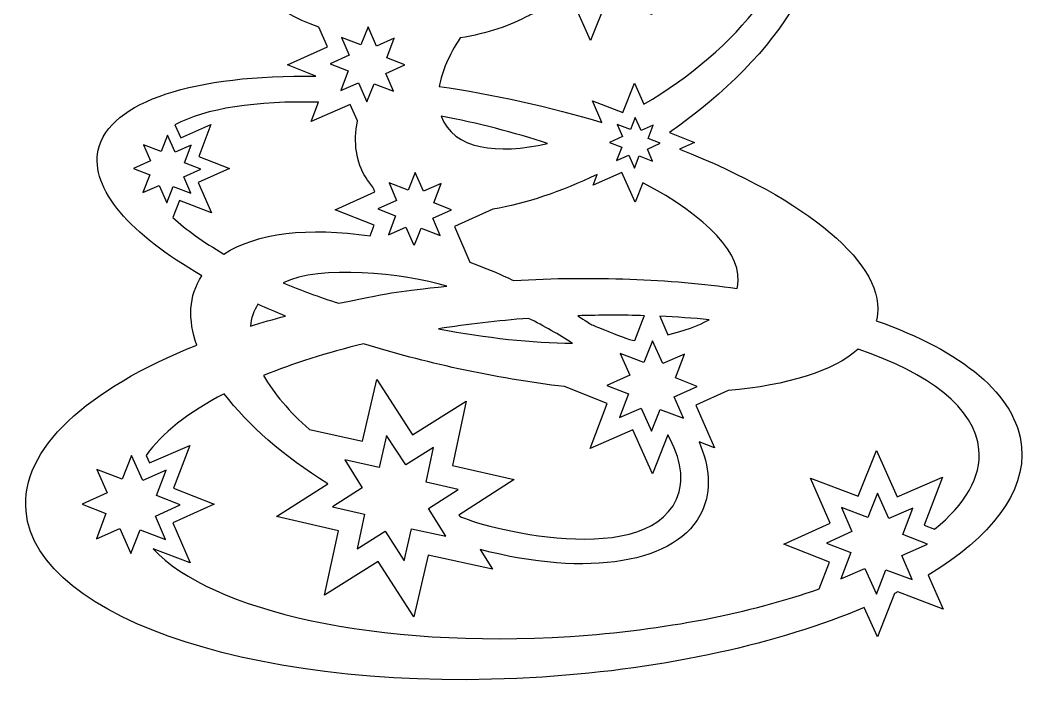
# Model space of a CAD drawing. Header units: centimetres. Extents: x 1 to 126, y -110 to -2.
# Drawn here: x 27.06 to 35.51, y -45.1 to -39.43 of the extents above; entities that cross this region are included whole.
import ezdxf

# ---------------------------------------------------------------- set-up
doc = ezdxf.new("R2010")
doc.units = ezdxf.units.CM
doc.header["$MEASUREMENT"] = 0
doc.layers.add('layer 1', color=7, linetype='Continuous')

msp = doc.modelspace()

# ---------------------------------------------------------------- linework, layer by layer
at = {"layer": 'layer 1', "color": 250}
for points, knots in [([(28.54704, -42.16461), (27.62602, -42.53134), (27.06255, -43.03781), (27.11232, -43.56138), (27.11232, -43.56138), (27.19971, -44.48044), (29.14307, -45.1039), (31.45294, -44.95394), (31.45294, -44.95394), (32.50133, -44.88587), (33.44506, -44.67016), (34.15492, -44.3689), (34.15492, -44.3689), (34.15492, -44.3689), (34.26577, -44.61514), (34.26577, -44.61514), (34.26577, -44.61514), (34.26577, -44.61514), (34.40854, -44.2526), (34.40854, -44.2526), (34.40854, -44.2526), (34.41813, -44.24785), (34.4278, -44.24313), (34.43729, -44.23835), (34.43729, -44.23835), (34.43729, -44.23835), (34.81802, -44.38269), (34.81802, -44.38269), (34.81802, -44.38269), (34.81802, -44.38269), (34.69371, -44.09684), (34.69371, -44.09684), (34.69371, -44.09684), (35.21864, -43.77906), (35.51371, -43.40328), (35.47711, -43.01826), (35.47711, -43.01826), (35.43562, -42.58191), (34.97562, -42.21225), (34.2568, -41.96034), (34.2568, -41.96034), (34.25799, -41.95564), (34.25919, -41.95097), (34.26022, -41.94624), (34.26022, -41.94624), (34.35818, -41.49516), (33.67386, -40.93904), (32.60242, -40.5177), (32.60242, -40.5177), (32.60242, -40.5177), (32.72845, -40.46096), (32.72845, -40.46096), (32.72845, -40.46096), (32.72845, -40.46096), (32.51776, -40.37799), (32.51776, -40.37799), (32.51776, -40.37799), (33.46997, -39.72252), (33.98836, -38.83817), (33.68198, -38.3634), (33.68198, -38.3634), (33.43906, -37.98695), (32.74786, -37.97683), (31.97871, -38.28662), (31.97871, -38.28662), (31.85078, -38.12192), (31.6796, -37.95647), (31.4748, -37.80621), (31.4748, -37.80621), (31.56125, -37.74477), (31.64854, -37.67849), (31.7353, -37.60796), (31.7353, -37.60796), (31.7353, -37.60796), (31.78727, -37.69104), (31.78727, -37.69104), (31.78727, -37.69104), (31.78727, -37.69104), (31.8259, -37.53259), (31.8259, -37.53259), (31.8259, -37.53259), (31.83568, -37.52428), (31.84544, -37.5159), (31.85519, -37.50748), (31.85519, -37.50748), (31.85519, -37.50748), (32.02882, -37.54748), (32.02882, -37.54748), (32.02882, -37.54748), (32.02882, -37.54748), (31.95221, -37.42156), (31.95221, -37.42156), (31.95221, -37.42156), (32.55989, -36.86966), (32.85555, -36.33436), (32.61337, -36.21685), (32.61337, -36.21685), (32.47168, -36.14809), (32.17666, -36.23736), (31.83171, -36.43241), (31.83171, -36.43241), (31.83171, -36.43241), (31.70033, -36.13034), (31.70033, -36.13034), (31.70033, -36.13034), (31.70033, -36.13034), (32.17314, -35.91749), (32.17314, -35.91749), (32.17314, -35.91749), (32.17314, -35.91749), (31.7079, -35.73426), (31.7079, -35.73426), (31.7079, -35.73426), (31.7079, -35.73426), (31.89159, -35.2497), (31.89159, -35.2497), (31.89159, -35.2497), (31.89159, -35.2497), (31.43331, -35.44901), (31.43331, -35.44901), (31.43331, -35.44901), (31.43331, -35.44901), (31.22045, -34.97621), (31.22045, -34.97621), (31.22045, -34.97621), (31.22045, -34.97621), (31.03724, -35.44145), (31.03724, -35.44145), (31.03724, -35.44145), (31.03724, -35.44145), (30.55265, -35.25774), (30.55265, -35.25774), (30.55265, -35.25774), (30.55265, -35.25774), (30.75198, -35.71603), (30.75198, -35.71603), (30.75198, -35.71603), (30.75198, -35.71603), (30.27918, -35.92892), (30.27918, -35.92892), (30.27918, -35.92892), (30.27918, -35.92892), (30.74441, -36.1121), (30.74441, -36.1121), (30.74441, -36.1121), (30.74441, -36.1121), (30.62974, -36.41462), (30.62974, -36.41462), (30.62974, -36.41462), (30.04042, -36.21836), (29.66923, -36.37575), (30.05854, -36.77883), (30.05854, -36.77883), (29.98654, -36.80173), (29.91329, -36.82953), (29.83987, -36.8623), (29.83987, -36.8623), (28.92949, -37.26867), (28.80824, -38.00635), (29.67517, -37.92064), (29.67517, -37.92064), (29.72329, -38.06401), (29.8163, -38.21936), (29.94627, -38.37361), (29.94627, -38.37361), (29.75319, -38.40039), (29.57886, -38.44816), (29.43466, -38.51159), (29.43466, -38.51159), (29.43466, -38.51159), (29.35569, -38.31069), (29.35569, -38.31069), (29.35569, -38.31069), (29.35569, -38.31069), (29.26548, -38.51076), (29.26548, -38.51076), (29.26548, -38.51076), (29.26548, -38.51076), (29.05739, -38.42009), (29.05739, -38.42009), (29.05739, -38.42009), (29.05739, -38.42009), (29.13501, -38.62521), (29.13501, -38.62521), (29.13501, -38.62521), (29.13501, -38.62521), (28.9236, -38.7083), (28.9236, -38.7083), (28.9236, -38.7083), (28.9236, -38.7083), (29.07819, -38.778), (29.07819, -38.778), (29.07819, -38.778), (28.87282, -39.08313), (29.17649, -39.3557), (29.5724, -39.49323), (29.5724, -39.49323), (29.5724, -39.49323), (29.64438, -39.65875), (29.64438, -39.65875), (29.64438, -39.65875), (29.64438, -39.65875), (29.30853, -39.80997), (29.30853, -39.80997), (29.30853, -39.80997), (29.30853, -39.80997), (29.54802, -39.90428), (29.54802, -39.90428), (29.54802, -39.90428), (28.53782, -39.88988), (27.80933, -40.11109), (27.71928, -40.52576), (27.71928, -40.52576), (27.64826, -40.85283), (27.98861, -41.23511), (28.58947, -41.58121), (28.58947, -41.58121), (28.47763, -41.75183), (28.47269, -41.9511), (28.54704, -42.16461)], [0, 0, 0, 0, 0.0178571, 0.0178571, 0.0178571, 0.0178571, 0.0357143, 0.0357143, 0.0357143, 0.0357143, 0.0535714, 0.0535714, 0.0535714, 0.0535714, 0.0714286, 0.0714286, 0.0714286, 0.0714286, 0.0892857, 0.0892857, 0.0892857, 0.0892857, 0.1071429, 0.1071429, 0.1071429, 0.1071429, 0.125, 0.125, 0.125, 0.125, 0.1428571, 0.1428571, 0.1428571, 0.1428571, 0.1607143, 0.1607143, 0.1607143, 0.1607143, 0.1785714, 0.1785714, 0.1785714, 0.1785714, 0.1964286, 0.1964286, 0.1964286, 0.1964286, 0.2142857, 0.2142857, 0.2142857, 0.2142857, 0.2321429, 0.2321429, 0.2321429, 0.2321429, 0.25, 0.25, 0.25, 0.25, 0.2678571, 0.2678571, 0.2678571, 0.2678571, 0.2857143, 0.2857143, 0.2857143, 0.2857143, 0.3035714, 0.3035714, 0.3035714, 0.3035714, 0.3214286, 0.3214286, 0.3214286, 0.3214286, 0.3392857, 0.3392857, 0.3392857, 0.3392857, 0.3571429, 0.3571429, 0.3571429, 0.3571429, 0.375, 0.375, 0.375, 0.375, 0.3928571, 0.3928571, 0.3928571, 0.3928571, 0.4107143, 0.4107143, 0.4107143, 0.4107143, 0.4285714, 0.4285714, 0.4285714, 0.4285714, 0.4464286, 0.4464286, 0.4464286, 0.4464286, 0.4642857, 0.4642857, 0.4642857, 0.4642857, 0.4821429, 0.4821429, 0.4821429, 0.4821429, 0.5, 0.5, 0.5, 0.5, 0.5178571, 0.5178571, 0.5178571, 0.5178571, 0.5357143, 0.5357143, 0.5357143, 0.5357143, 0.5535714, 0.5535714, 0.5535714, 0.5535714, 0.5714286, 0.5714286, 0.5714286, 0.5714286, 0.5892857, 0.5892857, 0.5892857, 0.5892857, 0.6071429, 0.6071429, 0.6071429, 0.6071429, 0.625, 0.625, 0.625, 0.625, 0.6428571, 0.6428571, 0.6428571, 0.6428571, 0.6607143, 0.6607143, 0.6607143, 0.6607143, 0.6785714, 0.6785714, 0.6785714, 0.6785714, 0.6964286, 0.6964286, 0.6964286, 0.6964286, 0.7142857, 0.7142857, 0.7142857, 0.7142857, 0.7321429, 0.7321429, 0.7321429, 0.7321429, 0.75, 0.75, 0.75, 0.75, 0.7678571, 0.7678571, 0.7678571, 0.7678571, 0.7857143, 0.7857143, 0.7857143, 0.7857143, 0.8035714, 0.8035714, 0.8035714, 0.8035714, 0.8214286, 0.8214286, 0.8214286, 0.8214286, 0.8392857, 0.8392857, 0.8392857, 0.8392857, 0.8571429, 0.8571429, 0.8571429, 0.8571429, 0.875, 0.875, 0.875, 0.875, 0.8928571, 0.8928571, 0.8928571, 0.8928571, 0.9107143, 0.9107143, 0.9107143, 0.9107143, 0.9285714, 0.9285714, 0.9285714, 0.9285714, 0.9464286, 0.9464286, 0.9464286, 0.9464286, 0.9642857, 0.9642857, 0.9642857, 0.9642857, 1, 1, 1, 1]), ([(33.46063, -38.4879), (33.73295, -38.90994), (33.07091, -39.69752), (32.30385, -40.13953), (32.30385, -40.13953), (32.30385, -40.13953), (32.22498, -39.96436), (32.22498, -39.96436), (32.22498, -39.96436), (32.22498, -39.96436), (32.12814, -40.21023), (32.12814, -40.21023), (32.12814, -40.21023), (32.12814, -40.21023), (31.87247, -40.11331), (31.87247, -40.11331), (31.87247, -40.11331), (31.87247, -40.11331), (31.95076, -40.29327), (31.95076, -40.29327), (31.95076, -40.29327), (31.52172, -40.1646), (31.03018, -40.05571), (30.58452, -39.99065), (30.58452, -39.99065), (30.60651, -39.8653), (30.66686, -39.72642), (30.75992, -39.58286), (30.75992, -39.58286), (30.98783, -39.54649), (31.18727, -39.48051), (31.33863, -39.39417), (31.33863, -39.39417), (31.33863, -39.39417), (31.33812, -39.39552), (31.33812, -39.39552), (31.33812, -39.39552), (31.33812, -39.39552), (31.57753, -39.29141), (31.57753, -39.29141), (31.57753, -39.29141), (31.62587, -39.29624), (31.67248, -39.29838), (31.71704, -39.29777), (31.71704, -39.29777), (31.71704, -39.29777), (31.85551, -39.60533), (31.85551, -39.60533), (31.85551, -39.60533), (31.85551, -39.60533), (31.99692, -39.24621), (31.99692, -39.24621), (31.99692, -39.24621), (31.99692, -39.24621), (32.36954, -39.38748), (32.36954, -39.38748), (32.36954, -39.38748), (32.36954, -39.38748), (32.21569, -39.03379), (32.21569, -39.03379), (32.21569, -39.03379), (32.21569, -39.03379), (32.57933, -38.87007), (32.57933, -38.87007), (32.57933, -38.87007), (32.57933, -38.87007), (32.22021, -38.72866), (32.22021, -38.72866), (32.22021, -38.72866), (32.22021, -38.72866), (32.34321, -38.40425), (32.34321, -38.40425), (32.34321, -38.40425), (32.85954, -38.22405), (33.30174, -38.24164), (33.46063, -38.4879)], [0, 0, 0, 0, 0.05, 0.05, 0.05, 0.05, 0.1, 0.1, 0.1, 0.1, 0.15, 0.15, 0.15, 0.15, 0.2, 0.2, 0.2, 0.2, 0.25, 0.25, 0.25, 0.25, 0.3, 0.3, 0.3, 0.3, 0.35, 0.35, 0.35, 0.35, 0.4, 0.4, 0.4, 0.4, 0.45, 0.45, 0.45, 0.45, 0.5, 0.5, 0.5, 0.5, 0.55, 0.55, 0.55, 0.55, 0.6, 0.6, 0.6, 0.6, 0.65, 0.65, 0.65, 0.65, 0.7, 0.7, 0.7, 0.7, 0.75, 0.75, 0.75, 0.75, 0.8, 0.8, 0.8, 0.8, 0.85, 0.85, 0.85, 0.85, 0.9, 0.9, 0.9, 0.9, 1, 1, 1, 1]), ([(30.20683, -39.58632), (30.20683, -39.58632), (30.14463, -39.75045), (30.14463, -39.75045), (30.14463, -39.75045), (30.14463, -39.75045), (30.29576, -39.80996), (30.29576, -39.80996), (30.29576, -39.80996), (30.29576, -39.80996), (30.13594, -39.88192), (30.13594, -39.88192), (30.13594, -39.88192), (30.13594, -39.88192), (30.2008, -40.03107), (30.2008, -40.03107), (30.2008, -40.03107), (30.2008, -40.03107), (30.03667, -39.96886), (30.03667, -39.96886), (30.03667, -39.96886), (30.03667, -39.96886), (29.97716, -40.11999), (29.97716, -40.11999), (29.97716, -40.11999), (29.97716, -40.11999), (29.9052, -39.96016), (29.9052, -39.96016), (29.9052, -39.96016), (29.9052, -39.96016), (29.75606, -40.02501), (29.75606, -40.02501), (29.75606, -40.02501), (29.75606, -40.02501), (29.81828, -39.8609), (29.81828, -39.8609), (29.81828, -39.8609), (29.81828, -39.8609), (29.66713, -39.80138), (29.66713, -39.80138), (29.66713, -39.80138), (29.66713, -39.80138), (29.82695, -39.72943), (29.82695, -39.72943), (29.82695, -39.72943), (29.82695, -39.72943), (29.76209, -39.58029), (29.76209, -39.58029), (29.76209, -39.58029), (29.76209, -39.58029), (29.9262, -39.64251), (29.9262, -39.64251), (29.9262, -39.64251), (29.9262, -39.64251), (29.98573, -39.49134), (29.98573, -39.49134), (29.98573, -39.49134), (29.98573, -39.49134), (30.05769, -39.65119), (30.05769, -39.65119), (30.05769, -39.65119), (30.05769, -39.65119), (30.20683, -39.58632), (30.20683, -39.58632)], [0, 0, 0, 0, 0.0588235, 0.0588235, 0.0588235, 0.0588235, 0.1176471, 0.1176471, 0.1176471, 0.1176471, 0.1764706, 0.1764706, 0.1764706, 0.1764706, 0.2352941, 0.2352941, 0.2352941, 0.2352941, 0.2941176, 0.2941176, 0.2941176, 0.2941176, 0.3529412, 0.3529412, 0.3529412, 0.3529412, 0.4117647, 0.4117647, 0.4117647, 0.4117647, 0.4705882, 0.4705882, 0.4705882, 0.4705882, 0.5294118, 0.5294118, 0.5294118, 0.5294118, 0.5882353, 0.5882353, 0.5882353, 0.5882353, 0.6470588, 0.6470588, 0.6470588, 0.6470588, 0.7058824, 0.7058824, 0.7058824, 0.7058824, 0.7647059, 0.7647059, 0.7647059, 0.7647059, 0.8235294, 0.8235294, 0.8235294, 0.8235294, 0.8823529, 0.8823529, 0.8823529, 0.8823529, 1, 1, 1, 1]), ([(30.00445, -41.24706), (29.48842, -41.17004), (29.04513, -41.2218), (28.77524, -41.39941), (28.77524, -41.39941), (28.60172, -41.29956), (28.4567, -41.19573), (28.34645, -41.09172), (28.34645, -41.09172), (28.34645, -41.09172), (28.40217, -40.95022), (28.40217, -40.95022), (28.40217, -40.95022), (28.40217, -40.95022), (28.67008, -41.05178), (28.67008, -41.05178), (28.67008, -41.05178), (28.67008, -41.05178), (28.56, -40.79871), (28.56, -40.79871), (28.56, -40.79871), (28.56, -40.79871), (28.82144, -40.68103), (28.82144, -40.68103), (28.82144, -40.68103), (28.82144, -40.68103), (28.5645, -40.57983), (28.5645, -40.57983), (28.5645, -40.57983), (28.5645, -40.57983), (28.66605, -40.3119), (28.66605, -40.3119), (28.66605, -40.3119), (28.66605, -40.3119), (28.41297, -40.422), (28.41297, -40.422), (28.41297, -40.422), (28.41297, -40.422), (28.36375, -40.31267), (28.36375, -40.31267), (28.36375, -40.31267), (28.62003, -40.17592), (29.04878, -40.10982), (29.56958, -40.12395), (29.56958, -40.12395), (29.56958, -40.12395), (29.50874, -40.28442), (29.50874, -40.28442), (29.50874, -40.28442), (29.50874, -40.28442), (29.83451, -40.14272), (29.83451, -40.14272), (29.83451, -40.14272), (29.83451, -40.14272), (29.89686, -40.28119), (29.89686, -40.28119), (29.89686, -40.28119), (29.86275, -40.46306), (29.8841, -40.62696), (29.96938, -40.75912), (29.96938, -40.75912), (30.00685, -40.81718), (30.0141, -40.80885), (30.04391, -40.87741), (30.04391, -40.87741), (30.04391, -40.87741), (29.71096, -41.02732), (29.71096, -41.02732), (29.71096, -41.02732), (29.71096, -41.02732), (30.03881, -41.15638), (30.03881, -41.15638), (30.03881, -41.15638), (30.03881, -41.15638), (30.00445, -41.24706), (30.00445, -41.24706)], [0, 0, 0, 0, 0.05, 0.05, 0.05, 0.05, 0.1, 0.1, 0.1, 0.1, 0.15, 0.15, 0.15, 0.15, 0.2, 0.2, 0.2, 0.2, 0.25, 0.25, 0.25, 0.25, 0.3, 0.3, 0.3, 0.3, 0.35, 0.35, 0.35, 0.35, 0.4, 0.4, 0.4, 0.4, 0.45, 0.45, 0.45, 0.45, 0.5, 0.5, 0.5, 0.5, 0.55, 0.55, 0.55, 0.55, 0.6, 0.6, 0.6, 0.6, 0.65, 0.65, 0.65, 0.65, 0.7, 0.7, 0.7, 0.7, 0.75, 0.75, 0.75, 0.75, 0.8, 0.8, 0.8, 0.8, 0.85, 0.85, 0.85, 0.85, 0.9, 0.9, 0.9, 0.9, 1, 1, 1, 1]), ([(31.49498, -40.46978), (31.07228, -40.56705), (30.70274, -40.52033), (30.59987, -40.24013), (30.59987, -40.24013), (30.90009, -40.29736), (31.22053, -40.37978), (31.49498, -40.46978)], [0, 0, 0, 0, 0.3333333, 0.3333333, 0.3333333, 0.3333333, 1, 1, 1, 1]), ([(32.44156, -40.46782), (32.44156, -40.46782), (32.33294, -40.51672), (32.33294, -40.51672), (32.33294, -40.51672), (32.33294, -40.51672), (32.37682, -40.61762), (32.37682, -40.61762), (32.37682, -40.61762), (32.37682, -40.61762), (32.26523, -40.57533), (32.26523, -40.57533), (32.26523, -40.57533), (32.26523, -40.57533), (32.22498, -40.67755), (32.22498, -40.67755), (32.22498, -40.67755), (32.22498, -40.67755), (32.17607, -40.56891), (32.17607, -40.56891), (32.17607, -40.56891), (32.17607, -40.56891), (32.07517, -40.61279), (32.07517, -40.61279), (32.07517, -40.61279), (32.07517, -40.61279), (32.11748, -40.5012), (32.11748, -40.5012), (32.11748, -40.5012), (32.11748, -40.5012), (32.01525, -40.46096), (32.01525, -40.46096), (32.01525, -40.46096), (32.01525, -40.46096), (32.1239, -40.41205), (32.1239, -40.41205), (32.1239, -40.41205), (32.1239, -40.41205), (32.08, -40.31117), (32.08, -40.31117), (32.08, -40.31117), (32.08, -40.31117), (32.19157, -40.35345), (32.19157, -40.35345), (32.19157, -40.35345), (32.19157, -40.35345), (32.23183, -40.25122), (32.23183, -40.25122), (32.23183, -40.25122), (32.23183, -40.25122), (32.28076, -40.35986), (32.28076, -40.35986), (32.28076, -40.35986), (32.28076, -40.35986), (32.38163, -40.31599), (32.38163, -40.31599), (32.38163, -40.31599), (32.38163, -40.31599), (32.33934, -40.42756), (32.33934, -40.42756), (32.33934, -40.42756), (32.33934, -40.42756), (32.44156, -40.46782), (32.44156, -40.46782)], [0, 0, 0, 0, 0.0588235, 0.0588235, 0.0588235, 0.0588235, 0.1176471, 0.1176471, 0.1176471, 0.1176471, 0.1764706, 0.1764706, 0.1764706, 0.1764706, 0.2352941, 0.2352941, 0.2352941, 0.2352941, 0.2941176, 0.2941176, 0.2941176, 0.2941176, 0.3529412, 0.3529412, 0.3529412, 0.3529412, 0.4117647, 0.4117647, 0.4117647, 0.4117647, 0.4705882, 0.4705882, 0.4705882, 0.4705882, 0.5294118, 0.5294118, 0.5294118, 0.5294118, 0.5882353, 0.5882353, 0.5882353, 0.5882353, 0.6470588, 0.6470588, 0.6470588, 0.6470588, 0.7058824, 0.7058824, 0.7058824, 0.7058824, 0.7647059, 0.7647059, 0.7647059, 0.7647059, 0.8235294, 0.8235294, 0.8235294, 0.8235294, 0.8823529, 0.8823529, 0.8823529, 0.8823529, 1, 1, 1, 1]), ([(28.50118, -40.48485), (28.50118, -40.48485), (28.44517, -40.63268), (28.44517, -40.63268), (28.44517, -40.63268), (28.44517, -40.63268), (28.58236, -40.68671), (28.58236, -40.68671), (28.58236, -40.68671), (28.58236, -40.68671), (28.43829, -40.75156), (28.43829, -40.75156), (28.43829, -40.75156), (28.43829, -40.75156), (28.49715, -40.88692), (28.49715, -40.88692), (28.49715, -40.88692), (28.49715, -40.88692), (28.34933, -40.83087), (28.34933, -40.83087), (28.34933, -40.83087), (28.34933, -40.83087), (28.2953, -40.96806), (28.2953, -40.96806), (28.2953, -40.96806), (28.2953, -40.96806), (28.23045, -40.82402), (28.23045, -40.82402), (28.23045, -40.82402), (28.23045, -40.82402), (28.09509, -40.88289), (28.09509, -40.88289), (28.09509, -40.88289), (28.09509, -40.88289), (28.15114, -40.73504), (28.15114, -40.73504), (28.15114, -40.73504), (28.15114, -40.73504), (28.01394, -40.68102), (28.01394, -40.68102), (28.01394, -40.68102), (28.01394, -40.68102), (28.158, -40.61616), (28.158, -40.61616), (28.158, -40.61616), (28.158, -40.61616), (28.09912, -40.48081), (28.09912, -40.48081), (28.09912, -40.48081), (28.09912, -40.48081), (28.24698, -40.53684), (28.24698, -40.53684), (28.24698, -40.53684), (28.24698, -40.53684), (28.301, -40.39967), (28.301, -40.39967), (28.301, -40.39967), (28.301, -40.39967), (28.36585, -40.54371), (28.36585, -40.54371), (28.36585, -40.54371), (28.36585, -40.54371), (28.50118, -40.48485), (28.50118, -40.48485)], [0, 0, 0, 0, 0.0588235, 0.0588235, 0.0588235, 0.0588235, 0.1176471, 0.1176471, 0.1176471, 0.1176471, 0.1764706, 0.1764706, 0.1764706, 0.1764706, 0.2352941, 0.2352941, 0.2352941, 0.2352941, 0.2941176, 0.2941176, 0.2941176, 0.2941176, 0.3529412, 0.3529412, 0.3529412, 0.3529412, 0.4117647, 0.4117647, 0.4117647, 0.4117647, 0.4705882, 0.4705882, 0.4705882, 0.4705882, 0.5294118, 0.5294118, 0.5294118, 0.5294118, 0.5882353, 0.5882353, 0.5882353, 0.5882353, 0.6470588, 0.6470588, 0.6470588, 0.6470588, 0.7058824, 0.7058824, 0.7058824, 0.7058824, 0.7647059, 0.7647059, 0.7647059, 0.7647059, 0.8235294, 0.8235294, 0.8235294, 0.8235294, 0.8823529, 0.8823529, 0.8823529, 0.8823529, 1, 1, 1, 1]), ([(30.40681, -41.24728), (30.40681, -41.24728), (30.37725, -41.3223), (30.37725, -41.3223), (30.37725, -41.3223), (30.37725, -41.3223), (30.3686, -41.32008), (30.3686, -41.32008), (30.3686, -41.32008), (30.3686, -41.32008), (30.30309, -41.1745), (30.30309, -41.1745), (30.30309, -41.1745), (30.30309, -41.1745), (30.1568, -41.23815), (30.1568, -41.23815), (30.1568, -41.23815), (30.1568, -41.23815), (30.21785, -41.07705), (30.21785, -41.07705), (30.21785, -41.07705), (30.21785, -41.07705), (30.06963, -41.0187), (30.06963, -41.0187), (30.06963, -41.0187), (30.06963, -41.0187), (30.22647, -40.94809), (30.22647, -40.94809), (30.22647, -40.94809), (30.22647, -40.94809), (30.16285, -40.80181), (30.16285, -40.80181), (30.16285, -40.80181), (30.16285, -40.80181), (30.32393, -40.86286), (30.32393, -40.86286), (30.32393, -40.86286), (30.32393, -40.86286), (30.38227, -40.71463), (30.38227, -40.71463), (30.38227, -40.71463), (30.38227, -40.71463), (30.45292, -40.87149), (30.45292, -40.87149), (30.45292, -40.87149), (30.45292, -40.87149), (30.59917, -40.80787), (30.59917, -40.80787), (30.59917, -40.80787), (30.59917, -40.80787), (30.53812, -40.96893), (30.53812, -40.96893), (30.53812, -40.96893), (30.53812, -40.96893), (30.68636, -41.02731), (30.68636, -41.02731), (30.68636, -41.02731), (30.68636, -41.02731), (30.5295, -41.09791), (30.5295, -41.09791), (30.5295, -41.09791), (30.5295, -41.09791), (30.59312, -41.24419), (30.59312, -41.24419), (30.59312, -41.24419), (30.59312, -41.24419), (30.43208, -41.18312), (30.43208, -41.18312), (30.43208, -41.18312), (30.43208, -41.18312), (30.40681, -41.24728), (30.40681, -41.24728)], [0, 0, 0, 0, 0.0526316, 0.0526316, 0.0526316, 0.0526316, 0.1052632, 0.1052632, 0.1052632, 0.1052632, 0.1578947, 0.1578947, 0.1578947, 0.1578947, 0.2105263, 0.2105263, 0.2105263, 0.2105263, 0.2631579, 0.2631579, 0.2631579, 0.2631579, 0.3157895, 0.3157895, 0.3157895, 0.3157895, 0.3684211, 0.3684211, 0.3684211, 0.3684211, 0.4210526, 0.4210526, 0.4210526, 0.4210526, 0.4736842, 0.4736842, 0.4736842, 0.4736842, 0.5263158, 0.5263158, 0.5263158, 0.5263158, 0.5789474, 0.5789474, 0.5789474, 0.5789474, 0.6315789, 0.6315789, 0.6315789, 0.6315789, 0.6842105, 0.6842105, 0.6842105, 0.6842105, 0.7368421, 0.7368421, 0.7368421, 0.7368421, 0.7894737, 0.7894737, 0.7894737, 0.7894737, 0.8421053, 0.8421053, 0.8421053, 0.8421053, 0.8947368, 0.8947368, 0.8947368, 0.8947368, 1, 1, 1, 1]), ([(32.29605, -40.80141), (32.83416, -41.08283), (33.14843, -41.40471), (33.08941, -41.67649), (33.08941, -41.67649), (33.08856, -41.68042), (33.08761, -41.68433), (33.0866, -41.68822), (33.0866, -41.68822), (32.51765, -41.60861), (31.87951, -41.58238), (31.20887, -41.62137), (31.20887, -41.62137), (31.18214, -41.60884), (31.15517, -41.59651), (31.12797, -41.58437), (31.12797, -41.58437), (31.03241, -41.54172), (30.93698, -41.50281), (30.84213, -41.46754), (30.84213, -41.46754), (30.84213, -41.46754), (30.71207, -41.1686), (30.71207, -41.1686), (30.71207, -41.1686), (30.71207, -41.1686), (31.0358, -41.02285), (31.0358, -41.02285), (31.0358, -41.02285), (31.30682, -40.97538), (31.60601, -40.87704), (31.91134, -40.73051), (31.91134, -40.73051), (31.91134, -40.73051), (31.87731, -40.82029), (31.87731, -40.82029), (31.87731, -40.82029), (31.87731, -40.82029), (32.11952, -40.71497), (32.11952, -40.71497), (32.11952, -40.71497), (32.11952, -40.71497), (32.23184, -40.96444), (32.23184, -40.96444), (32.23184, -40.96444), (32.23184, -40.96444), (32.29605, -40.80141), (32.29605, -40.80141)], [0, 0, 0, 0, 0.0769231, 0.0769231, 0.0769231, 0.0769231, 0.1538462, 0.1538462, 0.1538462, 0.1538462, 0.2307692, 0.2307692, 0.2307692, 0.2307692, 0.3076923, 0.3076923, 0.3076923, 0.3076923, 0.3846154, 0.3846154, 0.3846154, 0.3846154, 0.4615385, 0.4615385, 0.4615385, 0.4615385, 0.5384615, 0.5384615, 0.5384615, 0.5384615, 0.6153846, 0.6153846, 0.6153846, 0.6153846, 0.6923077, 0.6923077, 0.6923077, 0.6923077, 0.7692308, 0.7692308, 0.7692308, 0.7692308, 0.8461538, 0.8461538, 0.8461538, 0.8461538, 1, 1, 1, 1]), ([(30.64949, -41.66874), (30.22089, -41.71661), (30.25285, -41.70905), (29.74034, -41.81334), (29.74034, -41.81334), (29.57489, -41.76007), (29.41805, -41.70241), (29.27176, -41.64149), (29.27176, -41.64149), (29.57846, -41.4896), (30.2802, -41.55981), (30.64949, -41.66874)], [0, 0, 0, 0, 0.25, 0.25, 0.25, 0.25, 0.5, 0.5, 0.5, 0.5, 1, 1, 1, 1]), ([(29.29181, -41.92014), (29.19104, -41.94712), (29.09276, -41.97554), (28.99732, -42.00539), (28.99732, -42.00539), (29.00396, -41.93939), (29.02533, -41.87658), (29.06093, -41.82102), (29.06093, -41.82102), (29.13552, -41.85472), (29.21253, -41.88779), (29.29181, -41.92014)], [0, 0, 0, 0, 0.25, 0.25, 0.25, 0.25, 0.5, 0.5, 0.5, 0.5, 1, 1, 1, 1]), ([(32.30692, -41.92266), (32.30692, -41.92266), (32.22733, -42.1248), (32.22733, -42.1248), (32.22733, -42.1248), (32.19141, -42.12895), (32.04432, -42.06325), (32.00076, -42.04673), (32.00076, -42.04673), (31.84273, -41.98682), (31.88664, -42.00715), (31.74792, -41.91801), (31.74792, -41.91801), (31.93915, -41.91196), (32.1266, -41.91184), (32.30905, -41.91727), (32.30905, -41.91727), (32.30905, -41.91727), (32.30692, -41.92266), (32.30692, -41.92266)], [0, 0, 0, 0, 0.1666667, 0.1666667, 0.1666667, 0.1666667, 0.3333333, 0.3333333, 0.3333333, 0.3333333, 0.5, 0.5, 0.5, 0.5, 0.6666667, 0.6666667, 0.6666667, 0.6666667, 1, 1, 1, 1]), ([(31.33492, -41.93994), (31.46601, -42.00547), (31.58975, -42.07584), (31.70482, -42.14951), (31.70482, -42.14951), (31.36418, -42.14516), (30.98114, -42.10549), (30.57937, -42.02768), (30.57937, -42.02768), (30.82138, -41.9892), (31.0741, -41.95947), (31.33492, -41.93994)], [0, 0, 0, 0, 0.25, 0.25, 0.25, 0.25, 0.5, 0.5, 0.5, 0.5, 1, 1, 1, 1]), ([(32.43655, -41.92201), (32.57878, -41.92834), (32.7177, -41.93809), (32.8527, -41.95108), (32.8527, -41.95108), (32.75996, -42.00297), (32.64312, -42.04512), (32.50636, -42.07704), (32.50636, -42.07704), (32.50636, -42.07704), (32.43655, -41.92201), (32.43655, -41.92201)], [0, 0, 0, 0, 0.25, 0.25, 0.25, 0.25, 0.5, 0.5, 0.5, 0.5, 1, 1, 1, 1]), ([(29.94701, -42.15382), (30.19977, -42.23228), (30.46701, -42.30284), (30.74497, -42.3632), (30.74497, -42.3632), (31.05092, -42.42965), (31.35018, -42.47944), (31.63691, -42.51333), (31.63691, -42.51333), (31.63691, -42.51333), (31.99592, -42.65472), (31.99592, -42.65472), (31.99592, -42.65472), (31.99592, -42.65472), (31.85256, -43.03285), (31.85256, -43.03285), (31.85256, -43.03285), (31.85256, -43.03285), (32.21001, -42.87738), (32.21001, -42.87738), (32.21001, -42.87738), (32.21001, -42.87738), (32.37613, -43.24633), (32.37613, -43.24633), (32.37613, -43.24633), (32.37613, -43.24633), (32.50493, -42.91924), (32.50493, -42.91924), (32.50493, -42.91924), (32.61621, -43.11625), (32.64749, -43.30368), (32.57836, -43.45851), (32.57836, -43.45851), (32.298, -44.08653), (30.78527, -43.65306), (30.74857, -43.59452), (30.74857, -43.59452), (30.74857, -43.59452), (31.21401, -43.29488), (31.21401, -43.29488), (31.21401, -43.29488), (31.21401, -43.29488), (30.69453, -43.17536), (30.69453, -43.17536), (30.69453, -43.17536), (30.69453, -43.17536), (30.81167, -42.63487), (30.81167, -42.63487), (30.81167, -42.63487), (30.81167, -42.63487), (30.35982, -42.91769), (30.35982, -42.91769), (30.35982, -42.91769), (30.35982, -42.91769), (30.06019, -42.45225), (30.06019, -42.45225), (30.06019, -42.45225), (30.06019, -42.45225), (29.94067, -42.97172), (29.94067, -42.97172), (29.94067, -42.97172), (29.94067, -42.97172), (29.49344, -42.87478), (29.49344, -42.87478), (29.49344, -42.87478), (29.32515, -42.72463), (29.19384, -42.56984), (29.10835, -42.42043), (29.10835, -42.42043), (29.35648, -42.31888), (29.63859, -42.22881), (29.94701, -42.15382)], [0, 0, 0, 0, 0.0526316, 0.0526316, 0.0526316, 0.0526316, 0.1052632, 0.1052632, 0.1052632, 0.1052632, 0.1578947, 0.1578947, 0.1578947, 0.1578947, 0.2105263, 0.2105263, 0.2105263, 0.2105263, 0.2631579, 0.2631579, 0.2631579, 0.2631579, 0.3157895, 0.3157895, 0.3157895, 0.3157895, 0.3684211, 0.3684211, 0.3684211, 0.3684211, 0.4210526, 0.4210526, 0.4210526, 0.4210526, 0.4736842, 0.4736842, 0.4736842, 0.4736842, 0.5263158, 0.5263158, 0.5263158, 0.5263158, 0.5789474, 0.5789474, 0.5789474, 0.5789474, 0.6315789, 0.6315789, 0.6315789, 0.6315789, 0.6842105, 0.6842105, 0.6842105, 0.6842105, 0.7368421, 0.7368421, 0.7368421, 0.7368421, 0.7894737, 0.7894737, 0.7894737, 0.7894737, 0.8421053, 0.8421053, 0.8421053, 0.8421053, 0.8947368, 0.8947368, 0.8947368, 0.8947368, 1, 1, 1, 1]), ([(32.37613, -42.12734), (32.37613, -42.12734), (32.46299, -42.32025), (32.46299, -42.32025), (32.46299, -42.32025), (32.46299, -42.32025), (32.6438, -42.24162), (32.6438, -42.24162), (32.6438, -42.24162), (32.6438, -42.24162), (32.56873, -42.43964), (32.56873, -42.43964), (32.56873, -42.43964), (32.56873, -42.43964), (32.75203, -42.51182), (32.75203, -42.51182), (32.75203, -42.51182), (32.75203, -42.51182), (32.55912, -42.59867), (32.55912, -42.59867), (32.55912, -42.59867), (32.55912, -42.59867), (32.63777, -42.7795), (32.63777, -42.7795), (32.63777, -42.7795), (32.63777, -42.7795), (32.43972, -42.70442), (32.43972, -42.70442), (32.43972, -42.70442), (32.43972, -42.70442), (32.36755, -42.88772), (32.36755, -42.88772), (32.36755, -42.88772), (32.36755, -42.88772), (32.2807, -42.69481), (32.2807, -42.69481), (32.2807, -42.69481), (32.2807, -42.69481), (32.09988, -42.77346), (32.09988, -42.77346), (32.09988, -42.77346), (32.09988, -42.77346), (32.17495, -42.57543), (32.17495, -42.57543), (32.17495, -42.57543), (32.17495, -42.57543), (31.99165, -42.50324), (31.99165, -42.50324), (31.99165, -42.50324), (31.99165, -42.50324), (32.18457, -42.41639), (32.18457, -42.41639), (32.18457, -42.41639), (32.18457, -42.41639), (32.10591, -42.23557), (32.10591, -42.23557), (32.10591, -42.23557), (32.10591, -42.23557), (32.30395, -42.31064), (32.30395, -42.31064), (32.30395, -42.31064), (32.30395, -42.31064), (32.37613, -42.12734), (32.37613, -42.12734)], [0, 0, 0, 0, 0.0588235, 0.0588235, 0.0588235, 0.0588235, 0.1176471, 0.1176471, 0.1176471, 0.1176471, 0.1764706, 0.1764706, 0.1764706, 0.1764706, 0.2352941, 0.2352941, 0.2352941, 0.2352941, 0.2941176, 0.2941176, 0.2941176, 0.2941176, 0.3529412, 0.3529412, 0.3529412, 0.3529412, 0.4117647, 0.4117647, 0.4117647, 0.4117647, 0.4705882, 0.4705882, 0.4705882, 0.4705882, 0.5294118, 0.5294118, 0.5294118, 0.5294118, 0.5882353, 0.5882353, 0.5882353, 0.5882353, 0.6470588, 0.6470588, 0.6470588, 0.6470588, 0.7058824, 0.7058824, 0.7058824, 0.7058824, 0.7647059, 0.7647059, 0.7647059, 0.7647059, 0.8235294, 0.8235294, 0.8235294, 0.8235294, 0.8823529, 0.8823529, 0.8823529, 0.8823529, 1, 1, 1, 1]), ([(33.01274, -42.54731), (33.51213, -42.50182), (33.89738, -42.38325), (34.10319, -42.19927), (34.10319, -42.19927), (34.70358, -42.39983), (35.08607, -42.69377), (35.11913, -43.04151), (35.11913, -43.04151), (35.1412, -43.27369), (35.00481, -43.50228), (34.74655, -43.71059), (34.74655, -43.71059), (34.74655, -43.71059), (34.66003, -43.67652), (34.66003, -43.67652), (34.66003, -43.67652), (34.66003, -43.67652), (34.81199, -43.27566), (34.81199, -43.27566), (34.81199, -43.27566), (34.81199, -43.27566), (34.43329, -43.44038), (34.43329, -43.44038), (34.43329, -43.44038), (34.43329, -43.44038), (34.25719, -43.04924), (34.25719, -43.04924), (34.25719, -43.04924), (34.25719, -43.04924), (34.10582, -43.43366), (34.10582, -43.43366), (34.10582, -43.43366), (34.10582, -43.43366), (33.70497, -43.28171), (33.70497, -43.28171), (33.70497, -43.28171), (33.70497, -43.28171), (33.86967, -43.66041), (33.86967, -43.66041), (33.86967, -43.66041), (33.86967, -43.66041), (33.47856, -43.83648), (33.47856, -43.83648), (33.47856, -43.83648), (33.47856, -43.83648), (33.86296, -43.98787), (33.86296, -43.98787), (33.86296, -43.98787), (33.86296, -43.98787), (33.77794, -44.21216), (33.77794, -44.21216), (33.77794, -44.21216), (33.20168, -44.41554), (32.47833, -44.56071), (31.68504, -44.61223), (31.68504, -44.61223), (30.0713, -44.717), (28.67009, -44.40179), (28.17999, -43.87666), (28.17999, -43.87666), (28.17999, -43.87666), (28.49207, -43.99497), (28.49207, -43.99497), (28.49207, -43.99497), (28.49207, -43.99497), (28.34532, -43.65758), (28.34532, -43.65758), (28.34532, -43.65758), (28.34532, -43.65758), (28.69415, -43.50054), (28.69415, -43.50054), (28.69415, -43.50054), (28.69415, -43.50054), (28.35168, -43.3657), (28.35168, -43.3657), (28.35168, -43.3657), (28.35168, -43.3657), (28.48724, -43.00814), (28.48724, -43.00814), (28.48724, -43.00814), (28.48724, -43.00814), (28.14984, -43.1549), (28.14984, -43.1549), (28.14984, -43.1549), (28.14984, -43.1549), (28.12126, -43.0914), (28.12126, -43.0914), (28.12126, -43.0914), (28.25151, -42.90595), (28.47711, -42.73005), (28.77679, -42.57344), (28.77679, -42.57344), (28.97706, -42.83575), (29.27662, -43.09897), (29.64711, -43.32955), (29.64711, -43.32955), (29.64711, -43.32955), (29.21755, -43.60607), (29.21755, -43.60607), (29.21755, -43.60607), (29.21755, -43.60607), (29.73704, -43.72559), (29.73704, -43.72559), (29.73704, -43.72559), (29.73704, -43.72559), (29.61995, -44.26606), (29.61995, -44.26606), (29.61995, -44.26606), (29.61995, -44.26606), (30.07176, -43.98326), (30.07176, -43.98326), (30.07176, -43.98326), (30.07176, -43.98326), (30.37137, -44.44869), (30.37137, -44.44869), (30.37137, -44.44869), (30.37137, -44.44869), (30.4909, -43.92922), (30.4909, -43.92922), (30.4909, -43.92922), (30.4909, -43.92922), (31.03138, -44.04637), (31.03138, -44.04637), (31.03138, -44.04637), (31.03138, -44.04637), (30.92902, -43.88282), (30.92902, -43.88282), (30.92902, -43.88282), (31.82533, -44.11757), (32.59551, -44.00426), (32.7958, -43.55558), (32.7958, -43.55558), (32.87169, -43.38558), (32.85707, -43.18679), (32.76758, -42.9777), (32.76758, -42.9777), (32.76758, -42.9777), (32.89714, -43.02681), (32.89714, -43.02681), (32.89714, -43.02681), (32.89714, -43.02681), (32.74168, -42.66935), (32.74168, -42.66935), (32.74168, -42.66935), (32.74168, -42.66935), (33.01274, -42.54731), (33.01274, -42.54731)], [0, 0, 0, 0, 0.0263158, 0.0263158, 0.0263158, 0.0263158, 0.0526316, 0.0526316, 0.0526316, 0.0526316, 0.0789474, 0.0789474, 0.0789474, 0.0789474, 0.1052632, 0.1052632, 0.1052632, 0.1052632, 0.1315789, 0.1315789, 0.1315789, 0.1315789, 0.1578947, 0.1578947, 0.1578947, 0.1578947, 0.1842105, 0.1842105, 0.1842105, 0.1842105, 0.2105263, 0.2105263, 0.2105263, 0.2105263, 0.2368421, 0.2368421, 0.2368421, 0.2368421, 0.2631579, 0.2631579, 0.2631579, 0.2631579, 0.2894737, 0.2894737, 0.2894737, 0.2894737, 0.3157895, 0.3157895, 0.3157895, 0.3157895, 0.3421053, 0.3421053, 0.3421053, 0.3421053, 0.3684211, 0.3684211, 0.3684211, 0.3684211, 0.3947368, 0.3947368, 0.3947368, 0.3947368, 0.4210526, 0.4210526, 0.4210526, 0.4210526, 0.4473684, 0.4473684, 0.4473684, 0.4473684, 0.4736842, 0.4736842, 0.4736842, 0.4736842, 0.5, 0.5, 0.5, 0.5, 0.5263158, 0.5263158, 0.5263158, 0.5263158, 0.5526316, 0.5526316, 0.5526316, 0.5526316, 0.5789474, 0.5789474, 0.5789474, 0.5789474, 0.6052632, 0.6052632, 0.6052632, 0.6052632, 0.6315789, 0.6315789, 0.6315789, 0.6315789, 0.6578947, 0.6578947, 0.6578947, 0.6578947, 0.6842105, 0.6842105, 0.6842105, 0.6842105, 0.7105263, 0.7105263, 0.7105263, 0.7105263, 0.7368421, 0.7368421, 0.7368421, 0.7368421, 0.7631579, 0.7631579, 0.7631579, 0.7631579, 0.7894737, 0.7894737, 0.7894737, 0.7894737, 0.8157895, 0.8157895, 0.8157895, 0.8157895, 0.8421053, 0.8421053, 0.8421053, 0.8421053, 0.8684211, 0.8684211, 0.8684211, 0.8684211, 0.8947368, 0.8947368, 0.8947368, 0.8947368, 0.9210526, 0.9210526, 0.9210526, 0.9210526, 0.9473684, 0.9473684, 0.9473684, 0.9473684, 1, 1, 1, 1]), ([(30.14245, -42.92329), (30.14245, -42.92329), (30.3026, -43.17204), (30.3026, -43.17204), (30.3026, -43.17204), (30.3026, -43.17204), (30.53667, -43.02555), (30.53667, -43.02555), (30.53667, -43.02555), (30.53667, -43.02555), (30.47389, -43.31524), (30.47389, -43.31524), (30.47389, -43.31524), (30.47389, -43.31524), (30.74298, -43.37715), (30.74298, -43.37715), (30.74298, -43.37715), (30.74298, -43.37715), (30.49422, -43.53729), (30.49422, -43.53729), (30.49422, -43.53729), (30.49422, -43.53729), (30.64071, -43.77137), (30.64071, -43.77137), (30.64071, -43.77137), (30.64071, -43.77137), (30.35104, -43.70858), (30.35104, -43.70858), (30.35104, -43.70858), (30.35104, -43.70858), (30.28912, -43.97767), (30.28912, -43.97767), (30.28912, -43.97767), (30.28912, -43.97767), (30.12899, -43.7289), (30.12899, -43.7289), (30.12899, -43.7289), (30.12899, -43.7289), (29.89491, -43.87541), (29.89491, -43.87541), (29.89491, -43.87541), (29.89491, -43.87541), (29.95768, -43.58571), (29.95768, -43.58571), (29.95768, -43.58571), (29.95768, -43.58571), (29.68861, -43.52381), (29.68861, -43.52381), (29.68861, -43.52381), (29.68861, -43.52381), (29.93762, -43.36351), (29.93762, -43.36351), (29.93762, -43.36351), (29.93762, -43.36351), (29.79128, -43.12968), (29.79128, -43.12968), (29.79128, -43.12968), (29.79128, -43.12968), (30.08055, -43.19237), (30.08055, -43.19237), (30.08055, -43.19237), (30.08055, -43.19237), (30.14245, -42.92329), (30.14245, -42.92329)], [0, 0, 0, 0, 0.0588235, 0.0588235, 0.0588235, 0.0588235, 0.1176471, 0.1176471, 0.1176471, 0.1176471, 0.1764706, 0.1764706, 0.1764706, 0.1764706, 0.2352941, 0.2352941, 0.2352941, 0.2352941, 0.2941176, 0.2941176, 0.2941176, 0.2941176, 0.3529412, 0.3529412, 0.3529412, 0.3529412, 0.4117647, 0.4117647, 0.4117647, 0.4117647, 0.4705882, 0.4705882, 0.4705882, 0.4705882, 0.5294118, 0.5294118, 0.5294118, 0.5294118, 0.5882353, 0.5882353, 0.5882353, 0.5882353, 0.6470588, 0.6470588, 0.6470588, 0.6470588, 0.7058824, 0.7058824, 0.7058824, 0.7058824, 0.7647059, 0.7647059, 0.7647059, 0.7647059, 0.8235294, 0.8235294, 0.8235294, 0.8235294, 0.8823529, 0.8823529, 0.8823529, 0.8823529, 1, 1, 1, 1]), ([(27.99967, -43.09298), (27.99967, -43.09298), (28.09331, -43.30097), (28.09331, -43.30097), (28.09331, -43.30097), (28.09331, -43.30097), (28.28937, -43.21568), (28.28937, -43.21568), (28.28937, -43.21568), (28.28937, -43.21568), (28.20845, -43.42913), (28.20845, -43.42913), (28.20845, -43.42913), (28.20845, -43.42913), (28.40724, -43.50741), (28.40724, -43.50741), (28.40724, -43.50741), (28.40724, -43.50741), (28.19927, -43.60104), (28.19927, -43.60104), (28.19927, -43.60104), (28.19927, -43.60104), (28.28454, -43.7971), (28.28454, -43.7971), (28.28454, -43.7971), (28.28454, -43.7971), (28.07111, -43.71617), (28.07111, -43.71617), (28.07111, -43.71617), (28.07111, -43.71617), (27.99281, -43.91498), (27.99281, -43.91498), (27.99281, -43.91498), (27.99281, -43.91498), (27.8992, -43.70699), (27.8992, -43.70699), (27.8992, -43.70699), (27.8992, -43.70699), (27.70311, -43.79228), (27.70311, -43.79228), (27.70311, -43.79228), (27.70311, -43.79228), (27.78403, -43.57882), (27.78403, -43.57882), (27.78403, -43.57882), (27.78403, -43.57882), (27.58524, -43.50055), (27.58524, -43.50055), (27.58524, -43.50055), (27.58524, -43.50055), (27.79323, -43.40692), (27.79323, -43.40692), (27.79323, -43.40692), (27.79323, -43.40692), (27.70796, -43.21084), (27.70796, -43.21084), (27.70796, -43.21084), (27.70796, -43.21084), (27.92141, -43.29177), (27.92141, -43.29177), (27.92141, -43.29177), (27.92141, -43.29177), (27.99967, -43.09298), (27.99967, -43.09298)], [0, 0, 0, 0, 0.0588235, 0.0588235, 0.0588235, 0.0588235, 0.1176471, 0.1176471, 0.1176471, 0.1176471, 0.1764706, 0.1764706, 0.1764706, 0.1764706, 0.2352941, 0.2352941, 0.2352941, 0.2352941, 0.2941176, 0.2941176, 0.2941176, 0.2941176, 0.3529412, 0.3529412, 0.3529412, 0.3529412, 0.4117647, 0.4117647, 0.4117647, 0.4117647, 0.4705882, 0.4705882, 0.4705882, 0.4705882, 0.5294118, 0.5294118, 0.5294118, 0.5294118, 0.5882353, 0.5882353, 0.5882353, 0.5882353, 0.6470588, 0.6470588, 0.6470588, 0.6470588, 0.7058824, 0.7058824, 0.7058824, 0.7058824, 0.7647059, 0.7647059, 0.7647059, 0.7647059, 0.8235294, 0.8235294, 0.8235294, 0.8235294, 0.8823529, 0.8823529, 0.8823529, 0.8823529, 1, 1, 1, 1]), ([(34.2104, -43.54854), (34.2104, -43.54854), (34.26578, -43.40787), (34.26578, -43.40787), (34.26578, -43.40787), (34.26578, -43.40787), (34.3626, -43.62294), (34.3626, -43.62294), (34.3626, -43.62294), (34.3626, -43.62294), (34.56467, -43.53506), (34.56467, -43.53506), (34.56467, -43.53506), (34.56467, -43.53506), (34.48097, -43.75582), (34.48097, -43.75582), (34.48097, -43.75582), (34.48097, -43.75582), (34.68584, -43.83649), (34.68584, -43.83649), (34.68584, -43.83649), (34.68584, -43.83649), (34.47075, -43.93331), (34.47075, -43.93331), (34.47075, -43.93331), (34.47075, -43.93331), (34.55864, -44.13538), (34.55864, -44.13538), (34.55864, -44.13538), (34.55864, -44.13538), (34.33786, -44.05168), (34.33786, -44.05168), (34.33786, -44.05168), (34.33786, -44.05168), (34.2572, -44.25653), (34.2572, -44.25653), (34.2572, -44.25653), (34.2572, -44.25653), (34.16037, -44.04145), (34.16037, -44.04145), (34.16037, -44.04145), (34.16037, -44.04145), (33.95831, -44.12934), (33.95831, -44.12934), (33.95831, -44.12934), (33.95831, -44.12934), (34.04199, -43.90857), (34.04199, -43.90857), (34.04199, -43.90857), (34.04199, -43.90857), (33.83717, -43.8279), (33.83717, -43.8279), (33.83717, -43.8279), (33.83717, -43.8279), (34.05223, -43.73108), (34.05223, -43.73108), (34.05223, -43.73108), (34.05223, -43.73108), (33.96435, -43.529), (33.96435, -43.529), (33.96435, -43.529), (33.96435, -43.529), (34.18513, -43.6127), (34.18513, -43.6127), (34.18513, -43.6127), (34.18513, -43.6127), (34.2104, -43.54854), (34.2104, -43.54854)], [0, 0, 0, 0, 0.0555556, 0.0555556, 0.0555556, 0.0555556, 0.1111111, 0.1111111, 0.1111111, 0.1111111, 0.1666667, 0.1666667, 0.1666667, 0.1666667, 0.2222222, 0.2222222, 0.2222222, 0.2222222, 0.2777778, 0.2777778, 0.2777778, 0.2777778, 0.3333333, 0.3333333, 0.3333333, 0.3333333, 0.3888889, 0.3888889, 0.3888889, 0.3888889, 0.4444444, 0.4444444, 0.4444444, 0.4444444, 0.5, 0.5, 0.5, 0.5, 0.5555556, 0.5555556, 0.5555556, 0.5555556, 0.6111111, 0.6111111, 0.6111111, 0.6111111, 0.6666667, 0.6666667, 0.6666667, 0.6666667, 0.7222222, 0.7222222, 0.7222222, 0.7222222, 0.7777778, 0.7777778, 0.7777778, 0.7777778, 0.8333333, 0.8333333, 0.8333333, 0.8333333, 0.8888889, 0.8888889, 0.8888889, 0.8888889, 1, 1, 1, 1])]:
    msp.add_open_spline(points, degree=3, knots=knots, dxfattribs=at)

doc.saveas('drawing.dxf')
